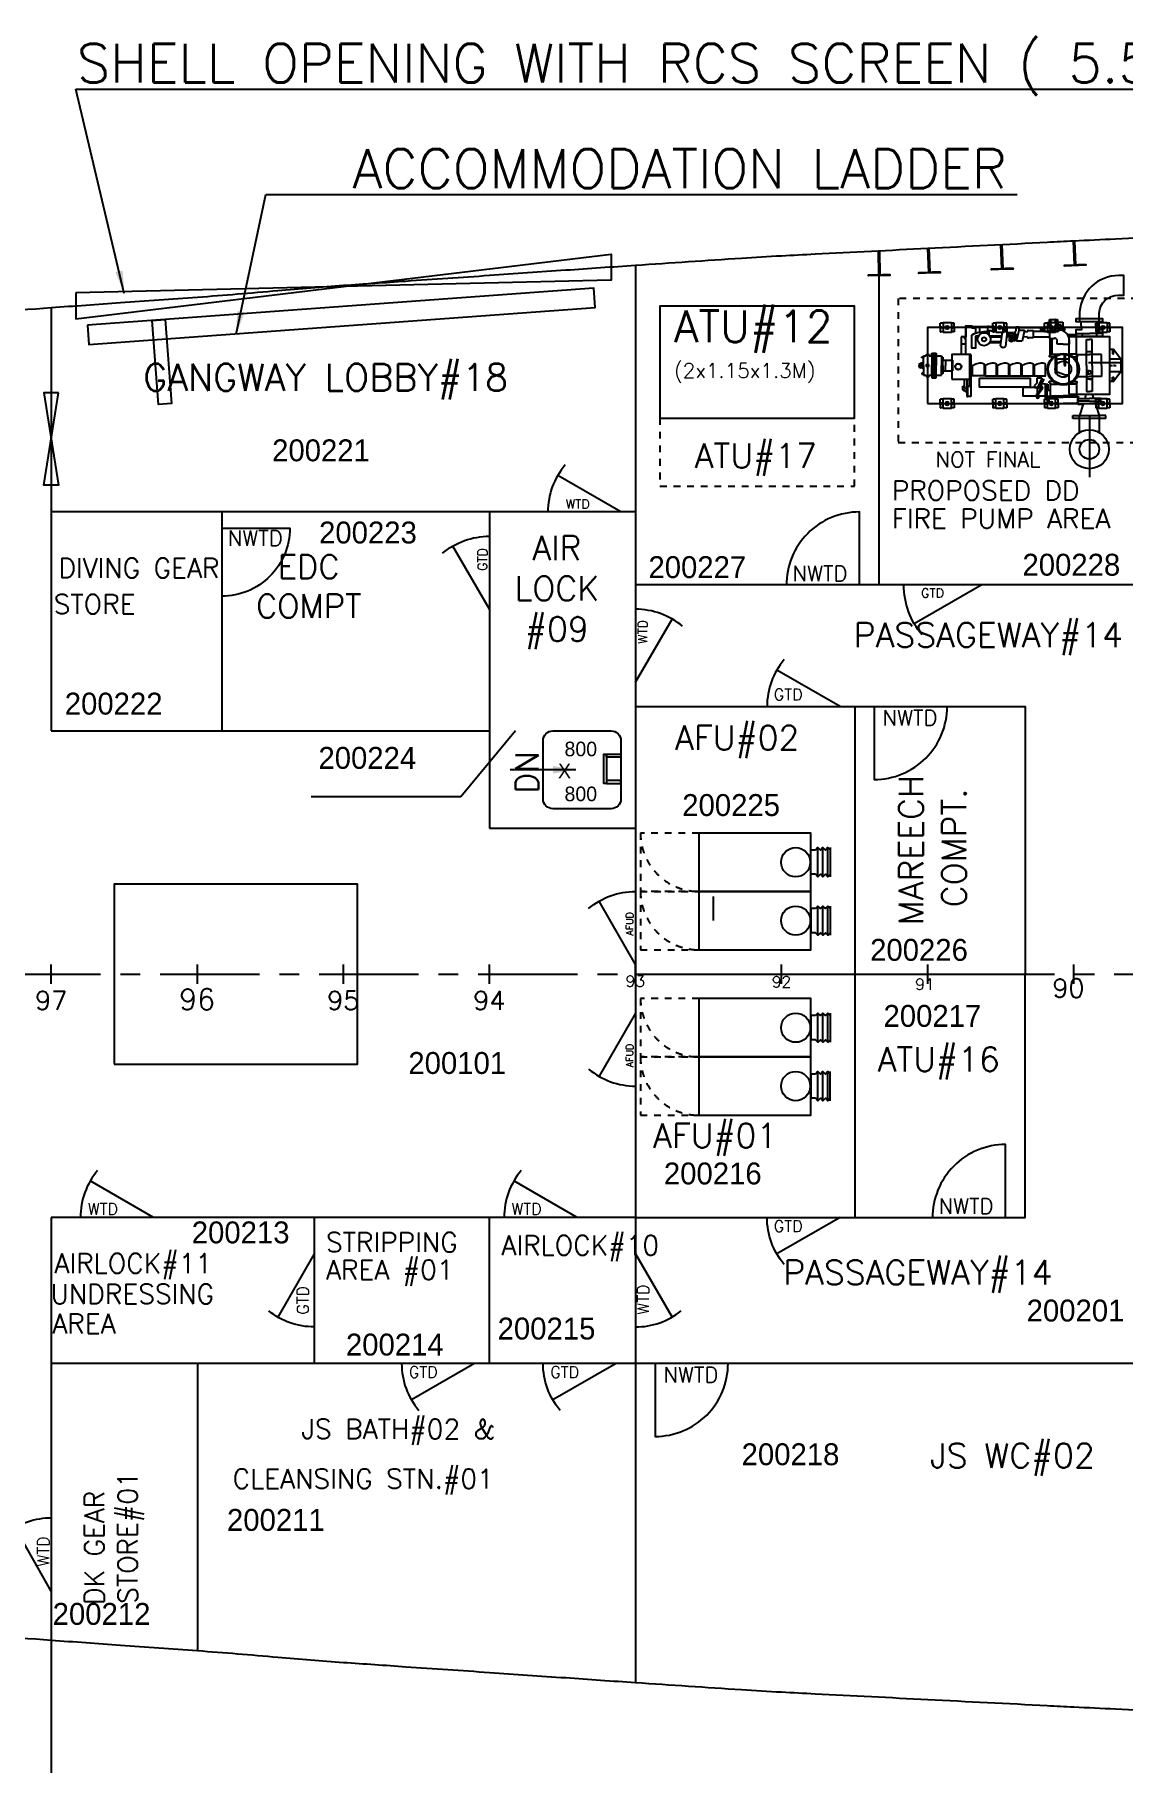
# Model space of a CAD drawing. Header units: inches. Extents: x -439515 to 171412, y -8673 to 415183.
# Drawn here: x 20898 to 30484, y 83906 to 99137 of the extents above; entities that cross this region are included whole.
import ezdxf
from ezdxf.enums import TextEntityAlignment as Align

# ---------------------------------------------------------------- set-up
doc = ezdxf.new("R2010")
doc.units = ezdxf.units.IN
doc.header["$LTSCALE"] = 700
doc.header["$MEASUREMENT"] = 0
doc.linetypes.add('CENTER', pattern=[2, 1.25, -0.25, 0.25, -0.25])
doc.linetypes.add('DOT', pattern=[0.2, 0.1, -0.1])
for name, color, linetype in [('00', 7, 'Continuous'), ('01', 7, 'Continuous'), ('2 DECK', 7, 'Continuous'), ('3 DECK', 7, 'Continuous'), ('COMPT.NOS', 4, 'Continuous'), ('COMPTNAME', 7, 'Continuous'), ('NWTD', 7, 'Continuous')]:
    doc.layers.add(name, color=color, linetype=linetype)
doc.styles.add('ROMANS', font='romans')
doc.styles.add('style1', font='romans.shx', dxfattribs={"height": 250})
doc.dimstyles.get("Standard").update_dxf_attribs({"dimtxt": 150.18, "dimasz": 200.18, "dimexe": 0.8, "dimexo": 0.625, "dimgap": 0.09, "dimtad": 0, "dimtih": 1, "dimtoh": 1, "dimdec": 0, "dimzin": 0, "dimdsep": 46, "dimtxsty": 'Standard', "dimcen": 8.09, "dimclrd": 40, "dimclre": 40, "dimadec": 0, "dimazin": 0, "dimtfac": 1, "dimtdec": 0, "dimtofl": 0, "dimtmove": 0, "dimatfit": 3, "dimfxl": 1, "dimtolj": 1, "dimtzin": 0, "dimarcsym": 0})

# ---------------------------------------------------------------- blocks, each defined once
blk = doc.blocks.new('DRW', base_point=(42299, 4033))
at = {"linetype": 'Continuous'}
blk.add_line((41799, 4033), (42665, 4533), dxfattribs=at)
blk.add_arc((41799, 4033), 1000, 0, 40, dxfattribs=at)
blk = doc.blocks.new('WT DOORS')
at = {"color": 7}
blk.add_line((30323, -121880), (29948, -121230), dxfattribs=at)
at = {"linetype": 'ByBlock'}
blk.add_arc((30323, -121880), 750, 89.9395, 128.584, dxfattribs=at)
blk = doc.blocks.new('fghghj')
at = {"color": 3, "linetype": 'Continuous'}
blk.add_lwpolyline([(318315, -37952), (318615, -37952), (318615, -37927), (318315, -37927)], close=True, dxfattribs=at)
at = {"layer": '00', "color": 3}
for points in [[(318345, -38102), (318345, -37952), (318315, -37952), (318315, -38102)], [(318585, -38102), (318585, -37952), (318615, -37952), (318615, -38102)]]:
    blk.add_lwpolyline(points, close=True, dxfattribs=at)
at = {"layer": '01', "color": 4, "linetype": 'ByBlock'}
blk.add_line((318615, -37927), (318615, -37927), dxfattribs=at)
blk.add_line((318615, -37927), (318615, -37927), dxfattribs=at)
blk = doc.blocks.new('DLW', base_point=(36724, 4033))
at = {"linetype": 'Continuous'}
blk.add_line((37224, 4033), (36358, 4533), dxfattribs=at)
blk.add_arc((37224, 4033), 1000, 140, 180, dxfattribs=at)
blk = doc.blocks.new('ATU12PLAN1')
at = {"layer": '01', "color": 3, "linetype": 'ByBlock'}
blk.add_lwpolyline([(249443, 111285), (251443, 111285), (251443, 112435), (249443, 112435)], close=True, dxfattribs=at)
at = {"layer": '01', "color": 4, "linetype": 'DOT'}
blk.add_lwpolyline([(249443, 111285), (249443, 110585), (251443, 110585), (251443, 111285)], dxfattribs=at)
at = {"insert": (249588, 112390), "char_height": 400, "width": 1855.09, "attachment_point": 1, "style": 'ROMANS'}
blk.add_mtext('{\\H0.8125x;ATU#12\\H0.9231x;\\P\\H0.5x;(2x1.15x1.3M)\\P }', dxfattribs=at)
blk = doc.blocks.new('DLN', base_point=(36758, 6815))
at = {"linetype": 'Continuous'}
blk.add_lwpolyline([(37258, 6815), (37258, 7815, 0.414214), (36258, 6815)], format="xyb", dxfattribs=at)
blk = doc.blocks.new('pumpplan1')
at = {"color": 3}
for p, q in [((1678, -52), (1818, -52)), ((1678, -80), (1958, -80)), ((1743, -52), (1743, -80)), ((1749, -87), (1748, -80)), ((1788, -382), (1788, -116)), ((1788, -116), (1818, -116)), ((1958, -52), (1818, -52)), ((1848, -116), (1818, -116)), ((1848, -382), (1848, -116)), ((1887, -87), (1889, -80)), ((1893, -52), (1893, -80)), ((1483, -312), (1608, -312)), ((1692, -382), (1692, -270)), ((1692, -270), (1818, -270)), ((1846, -242), (1788, -242)), ((1944, -270), (1818, -270)), ((1944, -382), (1944, -270)), ((2056, -218), (2028, -218)), ((2143, -317), (2028, -317)), ((2143, -317), (2066, -218)), ((1483, -452), (1499, -452)), ((1499, -452), (1581, -482)), ((1608, -482), (1581, -482)), ((1692, -382), (1692, -494)), ((1692, -494), (1818, -494)), ((1788, -382), (1788, -648)), ((1846, -522), (1788, -522)), ((1818, -438), (1804, -438)), ((1804, -438), (1804, -468)), ((1804, -468), (1818, -468)), ((1818, -438), (1832, -438)), ((1832, -468), (1818, -468)), ((1944, -494), (1818, -494)), ((1818, -522), (1846, -522)), ((1832, -438), (1832, -468)), ((1848, -382), (1848, -648)), ((1944, -382), (1944, -494)), ((2028, -382), (2056, -382)), ((2143, -447), (2028, -447)), ((2066, -382), (2080, -382)), ((2080, -382), (2066, -382)), ((2143, -447), (2066, -547)), ((2080, -382), (2094, -382)), ((1774, -722), (1787, -677)), ((1788, -648), (1818, -648)), ((1848, -648), (1818, -648)), ((1863, -722), (1849, -677)), ((2066, -547), (2028, -547)), ((1700, -750), (1700, -722)), ((1700, -722), (1818, -722)), ((1818, -750), (1700, -750)), ((1700, -750), (1700, -778)), ((1700, -778), (1756, -778)), ((1756, -778), (1718, -897)), ((1936, -722), (1818, -722)), ((1818, -750), (1936, -750)), ((1936, -778), (1880, -778)), ((1880, -778), (1918, -897)), ((1936, -750), (1936, -722)), ((1936, -750), (1936, -778)), ((1650, -925), (1650, -897)), ((1650, -897), (1718, -897)), ((1986, -925), (1650, -925)), ((1986, -897), (1918, -897)), ((1986, -925), (1986, -897))]:
    blk.add_line(p, q, dxfattribs=at)
blk.add_lwpolyline([(1958, -80), (1958, -14), (1898, -14), (1910, 70), (1958, 70), (1958, 84), (1958, 98), (1678, 98), (1678, 84), (1678, 70), (1726, 70), (1738, -14), (1678, -14), (1678, -80)], dxfattribs=at)
for points in [[(1608, -677), (2028, -677), (2028, -87), (1608, -87)], [(1468, -460), (1483, -460), (1483, -305), (1468, -305)], [(1558, -382), (1568, -382), (1568, -282), (1558, -282)], [(1563, -382), (1573, -382), (1573, -282), (1563, -282)], [(2056, -263), (2066, -263), (2066, -218), (2056, -218)], [(2143, -452), (2158, -452), (2158, -312), (2143, -312)], [(2056, -502), (2066, -502), (2066, -547), (2056, -547)]]:
    blk.add_lwpolyline(points, close=True, dxfattribs=at)
blk = doc.blocks.new('drive1')
at = {"color": 4}
for p, q in [((-90, -298), (-90, -293)), ((-90, -293), (-74, -293)), ((-74, -298), (-90, -298)), ((-90, -303), (-90, -298)), ((-74, -303), (-90, -303)), ((-74, -354), (-88, -354)), ((-88, -354), (-88, -382)), ((-88, -354), (-88, -359)), ((-74, -312), (-74, -284)), ((-74, -284), (-46, -284)), ((-74, -293), (-74, -303)), ((-74, -382), (-74, -312)), ((-74, -382), (-74, -354)), ((-46, -284), (-46, -270)), ((-46, -270), (-14, -270)), ((-14, -270), (-14, -284)), ((-14, -284), (14, -284)), ((14, -284), (14, -256)), ((14, -256), (28, -256)), ((14, -284), (14, -382)), ((28, -256), (28, -508)), ((28, -256), (42, -256)), ((42, -508), (42, -256)), ((42, -256), (56, -256)), ((56, -256), (56, -382)), ((56, -256), (56, -284)), ((56, -284), (112, -284)), ((112, -284), (112, -382)), ((126, -298), (112, -298)), ((126, -382), (126, -298)), ((126, -298), (126, -326)), ((126, -326), (154, -326)), ((154, -326), (154, -382)), ((154, -326), (224, -326)), ((224, -326), (224, -438)), ((-116, -364), (-102, -359)), ((-116, -364), (-116, -382)), ((-116, -400), (-116, -382)), ((-116, -400), (-102, -405)), ((-88, -359), (-102, -359)), ((-102, -359), (-102, -382)), ((-102, -359), (-102, -364)), ((-102, -405), (-102, -382)), ((-102, -405), (-102, -400)), ((-88, -405), (-102, -405)), ((-74, -461), (-90, -461)), ((-90, -461), (-90, -466)), ((-74, -466), (-90, -466)), ((-90, -466), (-90, -471)), ((-90, -471), (-74, -471)), ((-88, -410), (-88, -382)), ((-88, -410), (-88, -405)), ((-74, -410), (-88, -410)), ((-74, -382), (-74, -452)), ((-74, -452), (-74, -480)), ((-74, -480), (-46, -480)), ((-46, -480), (-46, -494)), ((-46, -494), (-14, -494)), ((-14, -494), (-14, -480)), ((-14, -480), (14, -480)), ((14, -480), (14, -382)), ((14, -480), (14, -508)), ((14, -508), (56, -508)), ((28, -508), (42, -508)), ((56, -508), (56, -382)), ((56, -480), (112, -480)), ((112, -480), (112, -382)), ((126, -466), (112, -466)), ((126, -382), (126, -466)), ((126, -438), (154, -438)), ((154, -438), (154, -382)), ((154, -438), (224, -438))]:
    blk.add_line(p, q, dxfattribs=at)
blk.add_lwpolyline([(-32, -366), (-46, -374), (-46, -390), (-32, -398), (-18, -390), (-18, -374)], close=True, dxfattribs=at)
blk = doc.blocks.new('shoe')
at = {"color": 2}
for p, q in [((5358, 1349), (5358, 1394)), ((5358, 1394), (5361, 1394)), ((5358, 1349), (5358, 1304)), ((5358, 1304), (5361, 1304)), ((5389, 1394), (5361, 1394)), ((5389, 1304), (5361, 1304)), ((5473, 1399), (5389, 1399)), ((5389, 1399), (5389, 1394)), ((5389, 1394), (5389, 1304)), ((5389, 1299), (5389, 1304)), ((5473, 1299), (5389, 1299)), ((5473, 1394), (5473, 1399)), ((5501, 1394), (5473, 1394)), ((5473, 1394), (5473, 1304)), ((5501, 1304), (5473, 1304)), ((5473, 1304), (5473, 1299)), ((5501, 1349), (5501, 1394)), ((5501, 1349), (5501, 1304))]:
    blk.add_line(p, q, dxfattribs=at)
for centre, radius in [((5372, 1349), 6.5), ((5430, 1349), 18), ((5487, 1349), 6.5)]:
    blk.add_circle(centre, radius, dxfattribs=at)
blk = doc.blocks.new('tt')
for p, q in [((-644, 288), (-644, 214)), ((-502, 282), (-502, 287)), ((-502, 287), (-466, 280)), ((-502, 282), (-502, 282)), ((-480, 254), (-496, 254)), ((-496, 254), (-496, 247)), ((-480, 251), (-480, 254)), ((-466, 251), (-480, 251)), ((-466, 280), (-466, 288)), ((-466, 288), (-459, 288)), ((-466, 245), (-466, 280)), ((-466, 251), (-466, 251)), ((-459, 245), (-466, 245)), ((-459, 288), (-459, 245)), ((-459, 281), (-451, 281)), ((-452, 276), (-459, 276)), ((-459, 276), (-459, 256)), ((-459, 256), (-450, 256)), ((-450, 252), (-459, 252)), ((-451, 281), (-452, 276)), ((-452, 276), (-405, 276)), ((-450, 256), (-450, 252)), ((-407, 232), (-417, 155)), ((-405, 276), (-378, 276)), ((-399, 269), (-399, 269)), ((-399, 269), (-399, 260)), ((-399, 260), (-395, 260)), ((-399, 260), (-399, 253)), ((-376, 253), (-399, 253)), ((-373, 232), (-383, 150)), ((-381, 260), (-376, 260)), ((-378, 276), (-148, 276)), ((-376, 260), (-376, 253)), ((-373, 232), (-335, 239)), ((-329, 244), (-370, 240)), ((-335, 239), (-335, 203)), ((-329, 196), (-329, 244)), ((-314, 232), (-324, 186)), ((-292, 278), (-315, 278)), ((-315, 278), (-313, 255)), ((-312, 245), (-312, 245)), ((-309, 185), (-292, 258)), ((-292, 258), (-292, 278)), ((-292, 258), (-256, 258)), ((-256, 258), (-272, 185)), ((-239, 246), (-259, 247)), ((-211, 255), (-228, 255)), ((-196, 255), (-211, 255)), ((-196, 207), (-196, 255)), ((-196, 251), (-90, 251)), ((-148, 276), (-148, 251)), ((-148, 251), (-148, 276)), ((-148, 276), (-134, 276)), ((-134, 276), (-134, 251)), ((-134, 251), (-134, 276)), ((-134, 276), (-75, 276)), ((-95, 288), (-95, 303)), ((-95, 303), (-77, 303)), ((-75, 288), (-95, 288)), ((-92, 317), (-92, 330)), ((-92, 330), (-66, 330)), ((-77, 317), (-92, 317)), ((-90, 259), (-90, 204)), ((-90, 259), (-27, 259)), ((-77, 303), (-77, 317)), ((-75, 276), (-75, 288)), ((-66, 330), (-50, 330)), ((-38, 318), (-56, 318)), ((-56, 318), (-56, 303)), ((-56, 311), (-2, 311)), ((-56, 303), (-39, 303)), ((-39, 289), (-56, 289)), ((-56, 289), (-56, 276)), ((-56, 276), (-56, 259)), ((-50, 330), (-52, 330)), ((-52, 330), (-38, 330)), ((-39, 303), (-39, 289)), ((-38, 330), (-38, 318)), ((-2, 311), (-2, 254)), ((-2, 275), (8, 275)), ((8, 260), (3, 252)), ((8, 275), (8, 260)), ((-644, 214), (-675, 214)), ((-675, 214), (-675, 98)), ((-644, 165), (-675, 165)), ((-644, 194), (-660, 214)), ((-644, 165), (-644, 194)), ((-644, 98), (-644, 165)), ((-415, 172), (-488, 174)), ((-487, 220), (-408, 220)), ((-409, 211), (-483, 212)), ((-483, 184), (-413, 183)), ((-415, 172), (-415, 172)), ((-409, 211), (-409, 211)), ((-375, 216), (-335, 216)), ((-335, 221), (-374, 221)), ((-335, 203), (-343, 203)), ((-343, 203), (-343, 196)), ((-343, 196), (-329, 196)), ((-335, 216), (-335, 221)), ((-324, 185), (-306, 199)), ((-324, 186), (-324, 185)), ((-272, 185), (-309, 185)), ((-266, 214), (-239, 217)), ((-196, 207), (-228, 207)), ((-90, 212), (-196, 212)), ((-90, 204), (-60, 204)), ((-87, 188), (-87, 204)), ((-87, 204), (-75, 204)), ((-87, 100), (-87, 188)), ((-75, 176), (-87, 176)), ((-87, 176), (-75, 176)), ((-75, 150), (-87, 150)), ((-87, 150), (-75, 150)), ((-75, 204), (-75, 176)), ((-75, 176), (-75, 150)), ((-75, 150), (-75, 100)), ((-41, 166), (-41, 196)), ((0, 166), (-41, 166)), ((0, 166), (41, 166)), ((87, 227), (30, 227)), ((41, 166), (41, 195)), ((87, 188), (87, 227)), ((87, 100), (87, 188)), ((-613, 98), (-619, 98)), ((-613, 98), (-613, -65)), ((-87, 90), (-93, 90)), ((-93, 90), (-93, 81)), ((-68, 81), (-93, 81)), ((-87, 90), (-87, 100)), ((-87, 100), (-33, 100)), ((87, 100), (33, 100)), ((68, 81), (93, 81)), ((87, 90), (87, 100)), ((87, 90), (93, 90)), ((93, 90), (93, 81)), ((-666, -136), (-666, -113)), ((-666, -113), (-653, -113)), ((-653, -113), (-653, -65)), ((-653, -113), (-653, -129)), ((-639, -65), (-639, -182)), ((-631, -181), (-631, -65)), ((-619, -106), (-625, -113)), ((-625, -113), (-613, -113)), ((-613, -43), (-619, -43)), ((-619, -65), (-619, -106)), ((-613, -65), (-613, -181)), ((-175, -93), (-191, -108)), ((-191, -108), (-191, -122)), ((-141, -59), (-175, -59)), ((-175, -59), (-175, -93)), ((-139, -57), (-171, -122)), ((-161, -127), (-131, -64)), ((-157, -129), (-127, -66)), ((-157, -129), (-127, -66)), ((-149, -113), (-144, -114)), ((-117, -100), (-142, -98)), ((-127, -45), (-127, -45)), ((-117, -201), (-117, -100)), ((-117, -100), (-102, -100)), ((-106, -201), (-106, -100)), ((-102, -100), (-102, -140)), ((-68, -81), (-93, -81)), ((-93, -90), (-93, -81)), ((-87, -90), (-93, -90)), ((-87, -90), (-87, -100)), ((-87, -100), (-33, -100)), ((-87, -100), (-87, -177)), ((87, -100), (33, -100)), ((68, -81), (93, -81)), ((87, -90), (87, -100)), ((87, -90), (93, -90)), ((87, -100), (87, -177)), ((93, -90), (93, -81)), ((-639, -152), (-666, -136)), ((-653, -129), (-639, -129)), ((-639, -182), (-631, -181)), ((-613, -181), (-631, -181)), ((-191, -122), (-171, -122)), ((-177, -169), (-177, -185)), ((-143, -127), (-175, -162)), ((-171, -122), (-157, -129)), ((-138, -129), (-171, -177)), ((-171, -177), (-171, -183)), ((-171, -177), (-117, -177)), ((-152, -118), (-152, -118)), ((-152, -118), (-147, -118)), ((-96, -201), (-117, -201)), ((-102, -140), (-87, -140)), ((-90, -181), (-100, -181)), ((-100, -181), (-100, -185)), ((-100, -185), (-96, -185)), ((-96, -185), (-96, -217)), ((-96, -185), (0, -185)), ((-87, -177), (-90, -177)), ((-90, -177), (-90, -181)), ((-90, -181), (0, -181)), ((-87, -119), (-87, -139)), ((-87, -177), (0, -177)), ((-86, -227), (0, -227)), ((87, -177), (0, -177)), ((90, -181), (0, -181)), ((96, -185), (0, -185)), ((86, -227), (0, -227)), ((87, -177), (90, -177)), ((90, -177), (90, -181)), ((90, -181), (100, -181)), ((100, -185), (96, -185)), ((96, -185), (96, -217)), ((100, -181), (100, -185))]:
    blk.add_line(p, q)
for points in [[(-644, 152), (-644, 288), (-606, 288), (-606, 275), (-581, 275), (-581, 237)], [(-554, 282), (-554, 244)], [(-502, 235), (-502, 247), (-492, 247), (-492, 227)], [(-319, 234), (-319, 209), (-335, 209), (-335, 239), (-321, 239)], [(-524, 36), (-524, -45), (-600, -45), (-600, 17), (-600, 24), (-597, 27)]]:
    blk.add_lwpolyline(points)
for points in [[(-606, 282), (-502, 282), (-502, 247, 0.148701), (-606, 225)], [(-608, 221), (-608, 141), (-579, 141), (-579, 217, -0.337032), (-576, 221), (-556, 226)], [(-516, 27, 0.137542), (-518, 17), (-518, -45), (-442, -45), (-442, 36)], [(-434, 27, 0.199614), (-437, 17), (-437, -45), (-361, -45), (-361, 36)], [(-353, 27, 0.075895), (-355, 24), (-355, 17), (-355, -45), (-279, -45), (-279, 36)], [(-271, 27, 0.210104), (-274, 17), (-274, -45), (-198, -45), (-198, 36)], [(-190, 27, 0.129682), (-193, 17), (-193, -45), (-117, -45), (-117, 36)]]:
    blk.add_lwpolyline(points, format="xyb")
for points in [[(-23, 294), (-34, 288), (-34, 275), (-23, 269), (-12, 275), (-12, 288)], [(-90, 212), (-90, 212), (-90, 212), (-90, 212)], [(-737, -65), (-619, -65), (-619, 17), (-619, 98), (-737, 98), (-737, 17)], [(-555, -60), (-220, -60), (-220, -120), (-555, -120)], [(-171, -122), (-267, -122), (-267, -177), (-171, -177)]]:
    blk.add_lwpolyline(points, close=True)
for centre, radius in [((-524, 198), 43), ((-23, 284), 9.29), ((-524, 198), 13.7), ((-343, 196), 13.6), ((-343, 196), 6.8), ((-695, 17), 20.5), ((-695, 17), 19), ((0, 0), 105), ((0, 0), 98.8), ((0, 0), 52.8)]:
    blk.add_circle(centre, radius)
for centre, radius, start, end in [((-388, 237), 19.7, 126.552, 196.8618), ((-388, 269), 11.6, 142.9686, 33.7473), ((-387, 240), 17, 329.1667, 49.2876), ((-309, 243), 12.6, 108.3292, 245.6735), ((-231, 247), 8.39, 68.8739, 188.7861), ((-29, 190), 69.6, 355.995, 88.5414), ((-604, 221), 4.22, 118.7284, 180), ((-398, 166), 21.2, 206.0719, 313.2387), ((-230, 216), 9.01, 174.2942, 285.1104), ((-55, 188), 16.6, 26.2637, 106.5127), ((-146, -123), 10, 325.514, 78.6235), ((-167, -169), 10, 138.0318, 180), ((-169, -183), 8.62, 199.1228, 36.9788), ((-147, -123), 5, 318.0318, 86.359), ((-86, -217), 10, 180, 270), ((86, -217), 10, 270, 0)]:
    blk.add_arc(centre, radius, start, end)
for points in [[(-597, 27), (-574, 39), (-550, 49), (-524, 36)], [(-516, 27), (-492, 39), (-468, 49), (-442, 36)], [(-434, 27), (-410, 39), (-387, 49), (-361, 36)], [(-353, 27), (-329, 39), (-305, 49), (-279, 36)], [(-271, 27), (-247, 39), (-223, 49), (-198, 36)], [(-190, 27), (-166, 39), (-142, 49), (-117, 36)]]:
    blk.add_open_spline(points, degree=3)
blk = doc.blocks.new('ddfirepumpaftplan11')
at = {"color": 3}
blk.add_line((-58289, 96037), (-60291, 96037), dxfattribs=at)
blk.add_lwpolyline([(-60291, 95257), (-58289, 95257), (-58289, 96037), (-60291, 96037)], close=True, dxfattribs=at)
at = {"layer": '01', "color": 4, "linetype": 'DOT'}
blk.add_lwpolyline([(-60591, 94857), (-57989, 94857), (-57989, 96337), (-60591, 96337)], close=True, dxfattribs=at)
at = {"xscale": 1.550751999995555, "yscale": 1.550751999995555, "zscale": 1.550752}
blk.add_blockref('tt', (-58897, 95610), dxfattribs=at)
for name, p in [('pumpplan1', (-60447, 96030)), ('shoe', (-65519, 94689)), ('shoe', (-64979, 94689)), ('shoe', (-64449, 94689)), ('shoe', (-63919, 94689)), ('drive1', (-60259, 96030))]:
    blk.add_blockref(name, p)
at = {"xscale": -1, "rotation": 180}
for p in [(-65519, 96606), (-64979, 96606), (-64449, 96606), (-63919, 96606)]:
    blk.add_blockref('shoe', p, dxfattribs=at)
blk = doc.blocks.new('afu01plan1')
at = {"layer": '01', "linetype": 'ByBlock'}
for p, q in [((192756, 190795), (192456, 190795)), ((192756, 190744), (192456, 190744)), ((192756, 190693), (192456, 190693)), ((192482, 190668), (192482, 190621)), ((192729, 190668), (192729, 190621))]:
    blk.add_line(p, q, dxfattribs=at)
for points in [[(192756, 190821), (192456, 190821)], [(192482, 190821), (192456, 190795), (192482, 190770), (192456, 190744), (192482, 190719), (192456, 190693), (192482, 190668)], [(192729, 190821), (192756, 190795), (192729, 190770), (192756, 190744), (192729, 190719), (192756, 190693), (192729, 190668)], [(192482, 190621), (192729, 190621)]]:
    blk.add_lwpolyline(points, dxfattribs=at)
blk.add_lwpolyline([(192306, 189471), (192906, 189471), (192906, 190621), (192306, 190621)], close=True, dxfattribs=at)
at = {"layer": '01', "color": 4, "linetype": 'DOT'}
blk.add_lwpolyline([(192306, 189471), (192306, 188871), (192906, 188871), (192906, 189471)], dxfattribs=at)
at = {"layer": '01', "linetype": 'ByBlock'}
blk.add_circle((192606, 190465), 150, dxfattribs=at)
at = {"layer": '01', "color": 4, "linetype": 'DOT'}
blk.add_arc((192306, 189471), 600, 270, 0, dxfattribs=at)
blk = doc.blocks.new('afu02plan1')
at = {"layer": '01', "linetype": 'ByBlock'}
for p, q in [((193555, 190795), (193255, 190795)), ((193555, 190744), (193255, 190744)), ((193555, 190693), (193255, 190693)), ((193281, 190668), (193281, 190621)), ((193529, 190668), (193529, 190621))]:
    blk.add_line(p, q, dxfattribs=at)
for points in [[(193555, 190821), (193255, 190821)], [(193281, 190821), (193255, 190795), (193281, 190770), (193255, 190744), (193281, 190719), (193255, 190693), (193281, 190668)], [(193529, 190821), (193555, 190795), (193529, 190770), (193555, 190744), (193529, 190719), (193555, 190693), (193529, 190668)], [(193281, 190621), (193529, 190621)]]:
    blk.add_lwpolyline(points, dxfattribs=at)
blk.add_lwpolyline([(193105, 189471), (193705, 189471), (193705, 190621), (193105, 190621)], close=True, dxfattribs=at)
at = {"layer": '01', "color": 4, "linetype": 'DOT'}
blk.add_lwpolyline([(193105, 189471), (193105, 188871), (193705, 188871), (193705, 189471)], dxfattribs=at)
at = {"layer": '01', "linetype": 'ByBlock'}
blk.add_circle((193405, 190465), 150, dxfattribs=at)
at = {"layer": '01', "color": 4, "linetype": 'DOT'}
blk.add_arc((193105, 189471), 600, 270, 0, dxfattribs=at)
blk = doc.blocks.new('AFU02A')
at = {"layer": '01', "color": 4, "linetype": 'DOT'}
blk.add_lwpolyline([(-170500, 107241), (-170500, 107841), (-171100, 107841), (-171100, 107241)], dxfattribs=at)
at = {"layer": '01', "linetype": 'ByBlock'}
blk.add_lwpolyline([(-170500, 107241), (-171100, 107241), (-171100, 106091), (-170500, 106091)], close=True, dxfattribs=at)
blk.add_circle((-170800, 106247), 150, dxfattribs=at)
at = {"layer": '01', "color": 4, "linetype": 'DOT'}
blk.add_arc((-170500, 107241), 600, 90, 180, dxfattribs=at)
blk = doc.blocks.new('AFU02A.1')
at = {"layer": '01', "linetype": 'ByBlock'}
for p, q in [((-170924, 106044), (-170924, 106091)), ((-170676, 106044), (-170676, 106091)), ((-170950, 106019), (-170650, 106019)), ((-170950, 105968), (-170650, 105968)), ((-170950, 105917), (-170650, 105917))]:
    blk.add_line(p, q, dxfattribs=at)
for points in [[(-170924, 105891), (-170950, 105917), (-170924, 105942), (-170950, 105968), (-170924, 105993), (-170950, 106019), (-170924, 106044)], [(-170950, 105891), (-170650, 105891)], [(-170676, 105891), (-170650, 105917), (-170676, 105942), (-170650, 105968), (-170676, 105993), (-170650, 106019), (-170676, 106044)]]:
    blk.add_lwpolyline(points, dxfattribs=at)
blk.add_blockref('AFU02A', (0, 0), dxfattribs=at)
blk = doc.blocks.new('AFU01A')
at = {"layer": '01', "linetype": 'ByBlock'}
for p, q in [((-170650, 104815), (-170950, 104815)), ((-170650, 104764), (-170950, 104764)), ((-170650, 104713), (-170950, 104713)), ((-170924, 104688), (-170924, 104641)), ((-170676, 104688), (-170676, 104641))]:
    blk.add_line(p, q, dxfattribs=at)
for points in [[(-170650, 104841), (-170950, 104841)], [(-170924, 104841), (-170950, 104815), (-170924, 104790), (-170950, 104764), (-170924, 104739), (-170950, 104713), (-170924, 104688)], [(-170676, 104841), (-170650, 104815), (-170676, 104790), (-170650, 104764), (-170676, 104739), (-170650, 104713), (-170676, 104688)], [(-170924, 104641), (-170676, 104641)]]:
    blk.add_lwpolyline(points, dxfattribs=at)
blk.add_lwpolyline([(-171100, 103491), (-170500, 103491), (-170500, 104641), (-171100, 104641)], close=True, dxfattribs=at)
at = {"layer": '01', "color": 4, "linetype": 'DOT'}
blk.add_lwpolyline([(-171100, 103491), (-171100, 102891), (-170500, 102891), (-170500, 103491)], dxfattribs=at)
at = {"layer": '01', "linetype": 'ByBlock'}
blk.add_circle((-170800, 104485), 150, dxfattribs=at)
at = {"layer": '01', "color": 4, "linetype": 'DOT'}
blk.add_arc((-171100, 103491), 600, 270, 0, dxfattribs=at)

msp = doc.modelspace()

# ---------------------------------------------------------------- linework, layer by layer
at = {"color": 7}
for p, q in [((26189.1, 97102.6), (26189.1, 84615.8)), ((21044.8, 96728.8), (21044.8, 93002.6)), ((24903, 94931.7), (21044.8, 94931.7)), ((24903, 94931.7), (24903, 92145.3)), ((26189.1, 94931.7), (24903, 94931.7)), ((36477.6, 94288.7), (26189.1, 94288.7)), ((21044.8, 93002.6), (24903, 93002.6)), ((24903, 92145.3), (26189.1, 92145.3)), ((21044.8, 90773.5), (21044.8, 90944.9)), ((22330.9, 90773.5), (22330.9, 90944.9)), ((23617, 90773.5), (23617, 90944.9)), ((24903, 90773.5), (24903, 90944.9)), ((26189.1, 90773.5), (26189.1, 90944.9)), ((27475.2, 90773.5), (27475.2, 90944.9)), ((28761.2, 90773.5), (28761.2, 90944.9)), ((30047.3, 90773.5), (30047.3, 90944.9)), ((26189.1, 88715.8), (21044.8, 88715.8)), ((21044.8, 88715.8), (21044.8, 84989.6)), ((24903, 87429.7), (24903, 88715.8)), ((36477.6, 87429.7), (21044.8, 87429.7))]:
    msp.add_line(p, q, dxfattribs=at)
for p, q in [((30475.8, 96245), (30175.7, 96245)), ((26189.1, 89680.3), (26189.1, 89594.6)), ((22330.9, 87429.7), (22330.9, 84897))]:
    msp.add_line(p, q)
at = {"color": 42}
msp.add_line((22545.3, 94931.7), (22545.3, 93002.6), dxfattribs=at)
at = {"color": 1}
for p, q in [((26189.1, 94931.7), (24903, 94931.7)), ((23359.8, 88715.8), (23359.8, 87429.7))]:
    msp.add_line(p, q, dxfattribs=at)
at = {"color": 5, "linetype": 'CENTER'}
msp.add_line((13603.7, 90859.2), (147274.5, 90859.2), dxfattribs=at)
at = {"color": 7}
for points in [[(21260, 96862), (21260, 96634), (25975.6, 97201.8), (25975.6, 96973.8), (21260, 96862)], [(26189.1, 88715.8), (29618.6, 88715.8), (29618.6, 90859.2)]]:
    msp.add_lwpolyline(points, dxfattribs=at)
for points in [[(21363.8, 96576.8), (21376.4, 96405.8), (25834.2, 96732.3), (25821.6, 96903.3)], [(22047.9, 96626.9), (22102.2, 95885.8), (21988.2, 95877.5), (21933.9, 96618.5)]]:
    msp.add_lwpolyline(points, close=True, dxfattribs=at)
msp.add_lwpolyline([(21109.1, 95982), (20980.5, 95982), (21109.1, 95167.5), (20980.5, 95167.5), (21109.1, 95982)])
at = {"linetype": 'Continuous'}
for points in [[(28161.1, 94288.7), (28161.1, 94931.7, 0.4168629), (27518.1, 94282.9)], [(28289.7, 93217), (28289.7, 92574, 0.4142136), (28932.7, 93217)], [(29447.1, 88715.8), (29447.1, 89358.8, 0.4168629), (28804.1, 88710)], [(26360.6, 87429.7), (26360.6, 86786.7, 0.4142136), (27003.6, 87429.7)]]:
    msp.add_lwpolyline(points, format="xyb", dxfattribs=at)
at = {"color": 1}
msp.add_lwpolyline([(26189.1, 93217), (29618.6, 93217), (29618.6, 90859.2)], dxfattribs=at)
at = {"color": 7}
msp.add_lwpolyline([(25460.3, 93002.6), (25974.8, 93002.6, -0.4142136), (26060.5, 92916.9), (26060.5, 92402.5, -0.4142136), (25974.8, 92316.7), (25460.3, 92316.7, -0.4142136), (25374.6, 92402.5), (25374.6, 92916.9, -0.4142136)], format="xyb", close=True, dxfattribs=at)
at = {"color": 7, "linetype": 'Continuous'}
msp.add_lwpolyline([(21598.7, 90066.1), (23742.1, 90066.1), (23742.1, 91652.3), (21598.7, 91652.3)], close=True, dxfattribs=at)
at = {"layer": '00', "color": 1}
msp.add_line((28118.2, 93217), (28118.2, 88715.8), dxfattribs=at)
at = {"layer": '01', "linetype": 'ByBlock'}
for p, q in [((28332.5, 94288.7), (28332.5, 97230)), ((28766.8, 97252.1), (28776.5, 97035.5)), ((29408.4, 97284.7), (29418.1, 97068.1)), ((30049.9, 97317.1), (30059.6, 97100.5)), ((30098.9, 95632.4), (30098.9, 95780)), ((30098.9, 95780), (30270, 95780)), ((30184.5, 95780), (30184.5, 95237.6)), ((30270, 95780), (30270, 95632.4)), ((26189.1, 91866.6), (26189.1, 91223.6)), ((26189.1, 90859.2), (29618.6, 90859.2))]:
    msp.add_line(p, q, dxfattribs=at)
at = {"layer": '01', "color": 4, "linetype": 'ByBlock'}
msp.add_line((21044.8, 84989.6), (21044.8, 82250.7), dxfattribs=at)
at = {"layer": '01', "linetype": 'ByBlock'}
msp.add_lwpolyline([(30098.9, 96694.4), (30098.9, 96608.6), (30270, 96608.6), (30270, 96682.7, -0.3944636), (30441.1, 96842.6), (30487.9, 96842.6), (30487.9, 97014.1), (30441.1, 97014.1, 0.3944636)], format="xyb", close=True, dxfattribs=at)
msp.add_lwpolyline([(26875, 91331.9), (26875, 91544)], dxfattribs=at)
msp.add_lwpolyline([(26875, 91331.9), (26875, 91544)], dxfattribs=at)
for radius in [171.5, 85.7]:
    msp.add_circle((30184.5, 95483.7), radius, dxfattribs=at)
at = {"layer": '2 DECK', "color": 7}
for points in [[(31333.3, 97376.1, 0.000388), (30414.7, 97334.6, 0.00097), (30047.3, 97317, 0.0001939), (29813.3, 97305.2, 0.0000431), (28761.2, 97251.8, 0.0001231), (27769, 97201.1, 0.0004157), (27475.2, 97185.8, 0.0029065), (27120.5, 97164.9, 0.0011062), (26189.1, 97102.6, 0.0001059), (25573.8, 97060, -0.0000972), (24903, 97013.4, -0.0002789), (24167.5, 96963, 0.0003726), (23617, 96925.1, 0.0050319), (23038.9, 96879.1, -0.0041082), (22330.9, 96821.4, -0.0006497), (21653.8, 96772.7, 0.0007223), (21044.8, 96728.8, 0.0001171), (19951.8, 96648.2, 0.0006629)], [(31333.3, 84342.3, -0.000388), (30414.7, 84383.8, -0.00097), (30047.3, 84401.5, -0.0001939), (29813.3, 84413.2, -0.0000431), (28761.2, 84466.6, -0.0001231), (27769, 84517.3, -0.0004157), (27475.2, 84532.6, -0.0029065), (27120.5, 84553.5, -0.0011062), (26189.1, 84615.8, -0.0001059), (25573.8, 84658.5, 0.0000972), (24903, 84705, 0.0002789), (24167.5, 84755.4, -0.0003726), (23617, 84793.3, -0.0050319), (23038.9, 84839.3, 0.0041082), (22330.9, 84897, 0.0006497), (21653.8, 84945.7, -0.0007223), (21044.8, 84989.6, -0.0001171), (19951.8, 85070.2, -0.0006629)]]:
    msp.add_lwpolyline(points, format="xyb", dxfattribs=at)
at = {"layer": '3 DECK', "color": 4}
for points in [[(28336.8, 97230), (28338.8, 97021.8), (28362.3, 97022), (28428.9, 97022), (28428.9, 97013.5), (28362.4, 97013.4), (28240.3, 97012.2), (28240.2, 97020.8), (28330.3, 97021.7), (28328.2, 97229.9), (28336.8, 97230)], [(28771.1, 97252.3), (28780.4, 97044.2), (28803.9, 97045.3), (28870.4, 97047.7), (28870.8, 97039.1), (28804.2, 97036.7), (28682.3, 97031.3), (28681.9, 97039.9), (28771.8, 97043.9), (28762.6, 97251.9), (28771.1, 97252.3)], [(29412.7, 97284.8), (29422, 97076.8), (29445.5, 97077.9), (29511.9, 97080.2), (29512.3, 97071.7), (29445.8, 97069.3), (29323.9, 97063.9), (29323.5, 97072.4), (29413.4, 97076.4), (29404.1, 97284.5), (29412.7, 97284.8)], [(30054.2, 97317.3), (30063.5, 97109.3), (30087, 97110.3), (30153.5, 97112.7), (30153.9, 97104.1), (30087.3, 97101.7), (29965.4, 97096.3), (29965, 97104.9), (30054.9, 97108.9), (30045.7, 97316.9), (30054.2, 97317.3)]]:
    msp.add_lwpolyline(points, dxfattribs=at)
at = {"layer": 'COMPT.NOS', "color": 4, "linetype": 'ByBlock'}
for p, q in [((24650.9, 92423.7), (25132.5, 93006.1)), ((23332.9, 92423.7), (24650.9, 92423.7))]:
    msp.add_line(p, q, dxfattribs=at)

# ---------------------------------------------------------------- block references
at = {"color": 7, "xscale": 0.6430312499999998, "yscale": 0.6430312499999998, "zscale": 0.6430312499999998}
for p in [(25739, 94931.7), (27668.1, 93217), (21623.6, 88715.8), (25353.2, 88715.8)]:
    msp.add_blockref('DLW', p, dxfattribs=at)
at = {"color": 7}
for name, p, xscale, yscale, zscale, rotation in [('DLW', (24903, 94395.9), -0.6430312499999998, 0.6430312499999998, 0.6430312499999998, 90), ('DLW', (24903, 94395.9), -0.6430312499999998, 0.6430312499999998, 0.6430312499999998, 90), ('DLW', (28894.2, 94288.7), -0.6858999999401129, 0.6859000000399245, 0.6859, 180), ('DLW', (26189.1, 93752.8), 0.6430312499999998, 0.6430312499999998, 0.6430312499999998, 269.9999999999951), ('DLW', (26189.1, 91266.5), -0.6430312499999998, 0.6430312499999998, 0.6430312499999998, 90), ('DLW', (26189.1, 90194.7), 0.6430312499999998, 0.6430312499999998, 0.6430312499999998, 90), ('DLW', (27668.1, 88715.8), -0.6430312499999998, 0.6430312499999998, 0.6430312499999998, 180), ('DRW', (24450.8, 87429.8), 0.6430312499999998, 0.6430312499999998, 0.6430312499999998, 180), ('DLW', (25696.1, 87429.7), -0.6430312499999998, 0.6430312499999998, 0.6430312499999998, 180)]:
    msp.add_blockref(name, p, dxfattribs=dict(at, xscale=xscale, yscale=yscale, zscale=zscale, rotation=rotation))
at = {"color": 5, "linetype": 'Continuous', "xscale": -0.8573749999999999, "yscale": 0.8573749999999999, "zscale": 0.8573749999999999, "rotation": 90}
msp.add_blockref('fghghj', (-6607.2, 365712), dxfattribs=at)
at = {"color": 2}
for p, xscale, yscale, zscale, rotation in [((-2638.2, -16102.3), -0.8573749999999999, 0.8573749999999999, 0.8573749999999999, 180), ((52187.4, -16102.3), 0.8573749999999999, 0.8573749999999999, 0.8573749999999999, 180), ((-4515.5, 190029.1), 0.8573750000000001, 0.8573750000000001, 0.8573750000000001, 359.7601371229653)]:
    msp.add_blockref('WT DOORS', p, dxfattribs=dict(at, xscale=xscale, yscale=yscale, zscale=zscale, rotation=rotation))
at = {"layer": '01', "color": 2, "linetype": 'ByBlock', "xscale": 0.8573749999999999, "yscale": 0.8573749999999999, "zscale": 0.8573749999999999}
msp.add_blockref('ATU12PLAN1', (-187463, 345.3), dxfattribs=at)
at = {"layer": '01', "linetype": 'ByBlock', "xscale": 0.8573749999999999, "yscale": 0.8573749999999999, "zscale": 0.8573749999999999}
msp.add_blockref('ddfirepumpaftplan11', (80451.3, 14215.4), dxfattribs=at)
for name, p, rotation in [('AFU02A.1', (118692.2, 238284.8), 90), ('afu02plan1', (-135700.9, 257151.4), 270), ('afu01plan1', (-135700.9, 255523), 270), ('AFU01A', (-61984.2, -56566.4), 270)]:
    msp.add_blockref(name, p, dxfattribs=dict(at, rotation=rotation))
at = {"layer": 'NWTD', "color": 2, "xscale": -0.6001624999600753, "yscale": 0.6001624999600753, "zscale": 0.6001624999999999, "rotation": 270}
msp.add_blockref('DLN', (22545.3, 94489.2), dxfattribs=at)

# ---------------------------------------------------------------- texts
at = {"color": 7, "style": 'ROMANS'}
for s, height, p in [('SHELL OPENING WITH RCS SCREEN ( 5.5 M X 2.0 M)', 342.95, (21269.3, 98713.7)), ('SHELL OPENING WITH RCS SCREEN ( 5.5 M X 2.0 M)', 342.95, (21269.3, 98713.7)), ('NOT FINAL', 135.47, (28830.7, 95326.3)), ('NWTD', 135.47, (27572.4, 94320.8, 0)), ('GTD', 101.6, (27406.3, 93272.2)), ('NWTD', 135.47, (28364.8, 93050, 0)), ('WTD', 101.6, (21366.1, 88739.2)), ('WTD', 101.6, (25095.6, 88739.1)), ('NWTD', 135.47, (28858.4, 88747.9, 0)), ('GTD', 101.6, (27406.3, 88588.6)), ('GTD', 101.6, (24193.3, 87302.6)), ('GTD', 101.6, (25438.5, 87302.5)), ('NWTD', 135.47, (26435.7, 87262.7, 0))]:
    msp.add_text(s, height=height, dxfattribs=at).set_placement(p)
msp.add_text('ACCOMMODATION LADDER', height=342.95, dxfattribs=at).set_placement((29458.9, 97784.9), align=Align.RIGHT)
msp.add_text('ACCOMMODATION LADDER', height=342.95, dxfattribs=at).set_placement((29458.9, 97784.9), align=Align.RIGHT)
at = {"style": 'ROMANS'}
for s, p in [('WTD', (25573.9, 94961.4)), ('GTD', (28703.3, 94176.5))]:
    msp.add_text(s, height=80.64, dxfattribs=at).set_placement(p)
for s, p in [('GTD', (24881.4, 94413.1)), ('WTD', (26291.4, 93770))]:
    msp.add_text(s, height=80.64, rotation=90, dxfattribs=at).set_placement(p)
at = {"color": 7, "style": 'ROMANS'}
for s, height, p in [('DN', 201.59, (25333.5, 92451.5)), ('AFUD', 60.96, (26167.4, 91200.4)), ('AFUD', 60.96, (26167.4, 90040.9)), ('GTD', 101.6, (23310.4, 87860.3)), ('WTD', 101.6, (26306.7, 87860.3)), ('WTD', 101.6, (21025.4, 85642))]:
    msp.add_text(s, height=height, rotation=90, dxfattribs=at).set_placement(p)
at = {"color": 7}
for s, p in [('800', (25563.5, 92778.9)), ('  X', (25410.6, 92585.3)), ('800', (25563.5, 92383.1))]:
    msp.add_text(s, height=128.61, dxfattribs=at).set_placement(p)
at = {"color": 7, "style": 'ROMANS'}
for s, height, p in [('93', 99.03, (26187.4, 90748.1)), ('92', 99.03, (27473.9, 90742.3)), ('91', 99.03, (28735.7, 90721)), ('90', 165.04, (30000.1, 90653.5)), ('97', 165.04, (21043.1, 90545.5)), ('96', 185.19, (22329.2, 90545.5)), ('95', 165.04, (23615.2, 90545.5)), ('94', 165.04, (24901.3, 90545.5))]:
    msp.add_text(s, height=height, dxfattribs=at).set_placement(p, align=Align.CENTER)
at = {"layer": 'COMPT.NOS', "color": 4, "linetype": 'ByBlock', "char_height": 192.91, "width": 1570.243, "attachment_point": 1}
for s, insert in [('200221', (22989.3, 95570.6)), ('200223', (23402.6, 94846.6)), ('200227', (26302.5, 94541.6)), ('200228', (29595.4, 94562.9)), ('200222', (21163.6, 93339.2)), ('200224', (23397, 92861.1)), ('200225', (26600.1, 92445.5)), ('200226', (28254.1, 91169.7)), ('200217', (28371.9, 90588)), ('200101', (24188.8, 90173.2)), ('200216', (26438.4, 89199.8)), ('200213', (22281.8, 88680.6)), ('200201', (29632, 87992.2)), ('200215', (24974.6, 87833.5)), ('200214', (23639, 87692.3)), ('200218', (27122.8, 86726.1)), ('200211', (22592, 86147.6)), ('200212', (21057.2, 85319.6))]:
    msp.add_mtext(s, dxfattribs=dict(at, insert=insert))
at = {"layer": 'COMPTNAME', "color": 7}
for s, height, style, p in [('GANGWAY LOBBY#18', 235.778, 'ROMANS', (25066.6, 95999.8)), ('ATU#17', 214.34, 'style1', (27785.4, 95319.9)), ('PASSAGEWAY#14', 214.344, 'style1', (30480.2, 93740.8)), ('PASSAGEWAY#14', 214.344, 'style1', (29859.5, 88124.2))]:
    msp.add_text(s, height=height, dxfattribs=dict(at, style=style)).set_placement(p, align=Align.RIGHT)
at = {"layer": 'COMPTNAME', "color": 7, "linetype": 'ByBlock'}
for s, height, style, p in [('PROPOSED DD', 171.475, 'style1', (28443.9, 95034.6)), ('FIRE PUMP AREA', 171.475, 'style1', (28443.9, 94787.8)), ('DIVING GEAR ', 171.475, 'ROMANS', (21107.5, 94351.5)), ('STORE', 171.47, 'ROMANS', (21066.7, 94033)), ('JS BATH#02 &', 171.475, 'style1', (23248.8, 86766.2)), ('JS WC#02', 214.34, 'style1', (28781.3, 86510.4))]:
    msp.add_text(s, height=height, dxfattribs=dict(at, style=style)).set_placement(p)
at = {"layer": 'COMPTNAME', "color": 7, "linetype": 'ByBlock', "style": 'style1'}
for s, p in [('MAREECH ', (28721.7, 91290)), ('COMPT.', (29100.7, 91448.2))]:
    msp.add_text(s, height=214.34, rotation=90, dxfattribs=at).set_placement(p)
at = {"layer": 'COMPTNAME', "linetype": 'ByBlock', "style": 'style1'}
for s, height, p in [('ATU#16', 214.34, (28321.1, 90002.9)), ('UNDRESSING ', 171.475, (21038.5, 87955.8)), ('AREA', 171.47, (21053, 87694.9))]:
    msp.add_text(s, height=height, dxfattribs=at).set_placement(p)
at = {"layer": 'COMPTNAME', "color": 42, "linetype": 'ByBlock', "style": 'style1'}
for s, height, p in [('STRIPPING ', 171.47, (23462.2, 88412)), ('AIRLOCK#10', 171.47, (25007.8, 88384.7)), ('AIRLOCK#11', 171.47, (21072.5, 88225.4)), ('AREA #01', 171.47, (23462.2, 88169.1)), ('CLEANSING STN.#01', 171.475, (22640.5, 86328.1))]:
    msp.add_text(s, height=height, dxfattribs=at).set_placement(p)
at = {"layer": 'COMPTNAME', "linetype": 'ByBlock', "style": 'style1'}
for s, p in [('STORE#01', (21803.2, 85312.3)), ('DK GEAR ', (21510.3, 85303.1))]:
    msp.add_text(s, height=171.47, rotation=90, dxfattribs=at).set_placement(p)
at = {"layer": 'COMPTNAME', "color": 7, "width": 1117.64, "attachment_point": 5}
for s, insert, char_height, style in [('AIR LOCK\\P#09', (25496.7, 94221.6), 214.34, 'style1'), ('EDC COMPT', (23311.3, 94275.2), 208.34, 'ROMANS')]:
    msp.add_mtext(s, dxfattribs=dict(at, insert=insert, char_height=char_height, style=style))
at = {"layer": 'COMPTNAME', "color": 42, "char_height": 214.34, "width": 1124.195, "attachment_point": 5, "style": 'style1'}
for s, insert in [('AFU#02', (27084.4, 92906)), ('AFU#01', (26890.5, 89401.6))]:
    msp.add_mtext(s, dxfattribs=dict(at, insert=insert))
at = {"layer": 'NWTD', "color": 7, "style": 'ROMANS'}
msp.add_text('NWTD', height=135.47, dxfattribs=at).set_placement((22600.1, 94632.4, 0))

# ---------------------------------------------------------------- leaders
for points in [[(21687.9, 96856.2), (21260, 98655.6), (35626.9, 98655.6)], [(22673, 96498.1), (22933.4, 97726.7), (29549.3, 97726.7)]]:
    msp.add_leader(points, dimstyle='Standard', override={"dimgap": 0.09, "dimtad": 0})
at = {"color": 3}
msp.add_leader([(25663.4, 92659.7), (25085.8, 92659.7)], dimstyle='Standard', dxfattribs=at)

doc.saveas('drawing.dxf')
